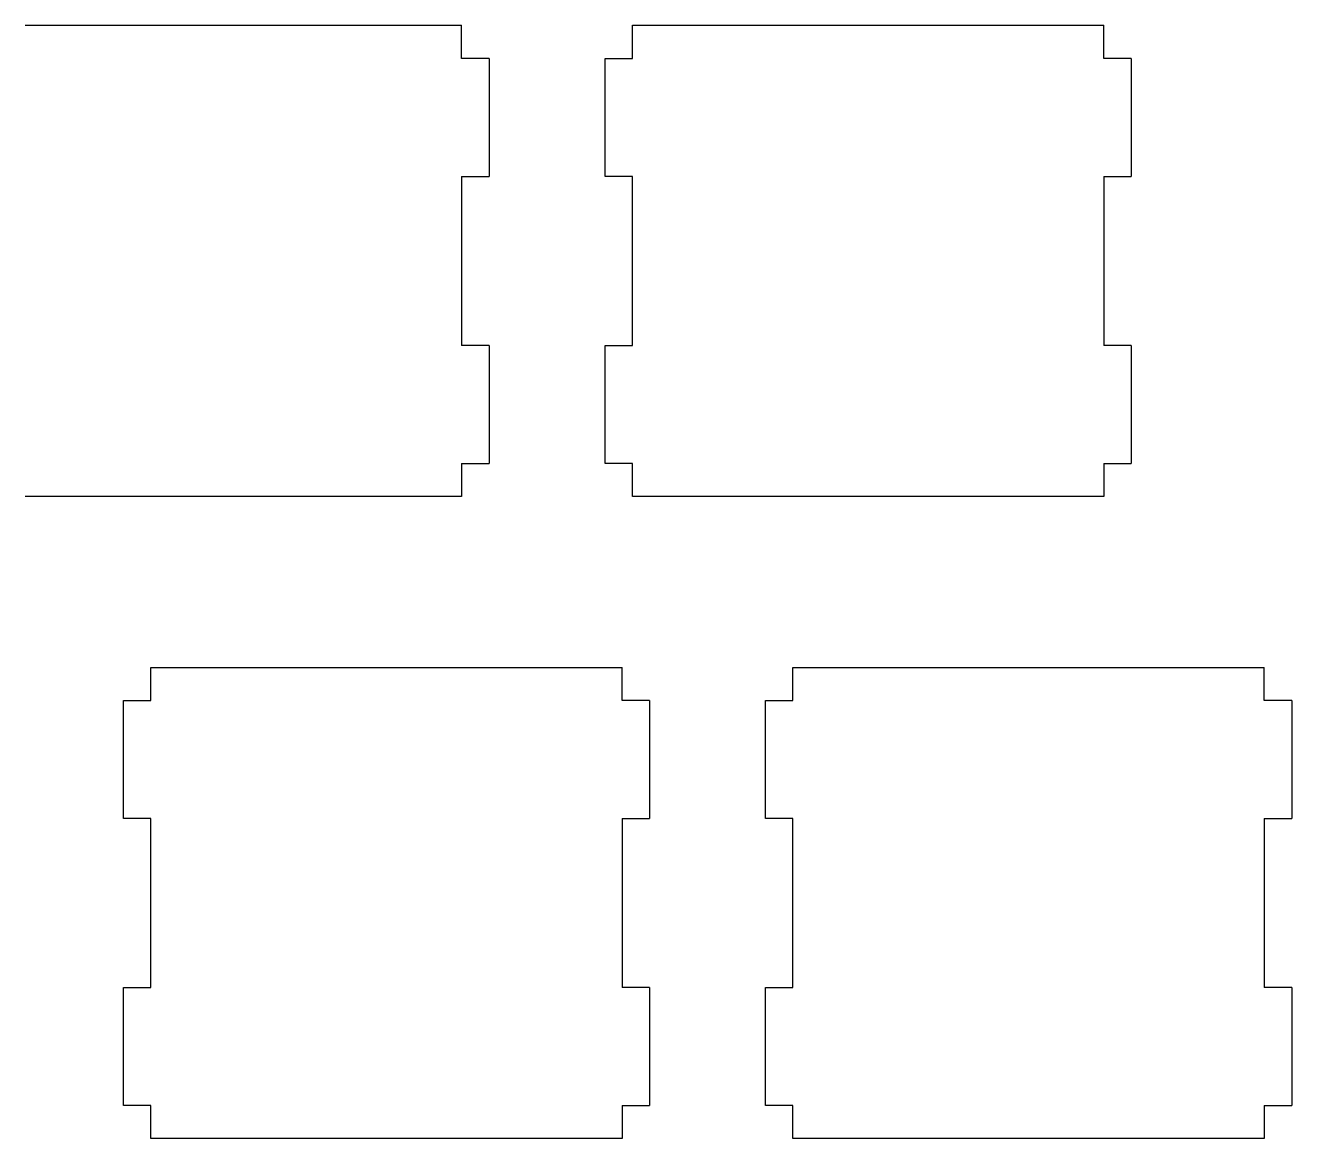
# Model space of a CAD drawing. Extents: x 16 to 306, y 20 to 120.
# Drawn here: x 226.31 to 263.78, y 43.77 to 76.72 of the extents above; entities that cross this region are included whole.
import ezdxf

# ---------------------------------------------------------------- set-up
doc = ezdxf.new("R2010")
doc.units = 0
doc.layers.add('LAYER_1', color=7, linetype='CONTINUOUS')

msp = doc.modelspace()

# ---------------------------------------------------------------- linework, layer by layer
at = {"layer": 'LAYER_1', "linetype": 'BYBLOCK'}
for points in [[(226.306, 76.718, 0), (226.837, 76.718, 0), (227.452, 76.718, 0), (228.14, 76.718, 0), (228.888, 76.718, 0), (229.685, 76.718, 0), (230.519, 76.718, 0), (231.376, 76.718, 0), (232.246, 76.718, 0), (233.115, 76.718, 0), (233.973, 76.718, 0), (234.806, 76.718, 0), (235.603, 76.718, 0), (236.351, 76.718, 0), (237.039, 76.718, 0), (237.655, 76.718, 0), (238.185, 76.718, 0), (238.619, 76.718, 0), (238.944, 76.718, 0), (239.148, 76.718, 0), (239.218, 76.718, 0)], [(239.218, 75.739, 0), (239.218, 75.744, 0), (239.218, 75.759, 0), (239.218, 75.781, 0), (239.218, 75.812, 0), (239.218, 75.849, 0), (239.218, 75.892, 0), (239.218, 75.94, 0), (239.218, 75.993, 0), (239.218, 76.049, 0), (239.218, 76.107, 0), (239.218, 76.168, 0), (239.218, 76.229, 0), (239.218, 76.29, 0), (239.218, 76.35, 0), (239.218, 76.408, 0), (239.218, 76.464, 0), (239.218, 76.517, 0), (239.218, 76.565, 0), (239.218, 76.608, 0), (239.218, 76.645, 0), (239.218, 76.676, 0), (239.218, 76.699, 0), (239.218, 76.713, 0), (239.218, 76.718, 0)], [(244.273, 76.718, 0), (244.344, 76.718, 0), (244.547, 76.718, 0), (244.872, 76.718, 0), (245.306, 76.718, 0), (245.837, 76.718, 0), (246.452, 76.718, 0), (247.14, 76.718, 0), (247.888, 76.718, 0), (248.685, 76.718, 0), (249.519, 76.718, 0), (250.376, 76.718, 0), (251.246, 76.718, 0), (252.115, 76.718, 0), (252.973, 76.718, 0), (253.806, 76.718, 0), (254.603, 76.718, 0), (255.351, 76.718, 0), (256.039, 76.718, 0), (256.655, 76.718, 0), (257.185, 76.718, 0), (257.619, 76.718, 0), (257.944, 76.718, 0), (258.148, 76.718, 0), (258.218, 76.718, 0)], [(244.273, 75.739, 0), (244.273, 75.744, 0), (244.273, 75.759, 0), (244.273, 75.781, 0), (244.273, 75.812, 0), (244.273, 75.849, 0), (244.273, 75.892, 0), (244.273, 75.94, 0), (244.273, 75.993, 0), (244.273, 76.049, 0), (244.273, 76.107, 0), (244.273, 76.168, 0), (244.273, 76.229, 0), (244.273, 76.29, 0), (244.273, 76.35, 0), (244.273, 76.408, 0), (244.273, 76.464, 0), (244.273, 76.517, 0), (244.273, 76.565, 0), (244.273, 76.608, 0), (244.273, 76.645, 0), (244.273, 76.676, 0), (244.273, 76.699, 0), (244.273, 76.713, 0), (244.273, 76.718, 0)], [(258.218, 75.739, 0), (258.218, 75.744, 0), (258.218, 75.759, 0), (258.218, 75.781, 0), (258.218, 75.812, 0), (258.218, 75.849, 0), (258.218, 75.892, 0), (258.218, 75.94, 0), (258.218, 75.993, 0), (258.218, 76.049, 0), (258.218, 76.107, 0), (258.218, 76.168, 0), (258.218, 76.229, 0), (258.218, 76.29, 0), (258.218, 76.35, 0), (258.218, 76.408, 0), (258.218, 76.464, 0), (258.218, 76.517, 0), (258.218, 76.565, 0), (258.218, 76.608, 0), (258.218, 76.645, 0), (258.218, 76.676, 0), (258.218, 76.699, 0), (258.218, 76.713, 0), (258.218, 76.718, 0)], [(240.03, 75.739, 0), (240.025, 75.739, 0), (240.014, 75.739, 0), (239.995, 75.739, 0), (239.969, 75.739, 0), (239.939, 75.739, 0), (239.903, 75.739, 0), (239.863, 75.739, 0), (239.819, 75.739, 0), (239.773, 75.739, 0), (239.724, 75.739, 0), (239.674, 75.739, 0), (239.624, 75.739, 0), (239.573, 75.739, 0), (239.523, 75.739, 0), (239.475, 75.739, 0), (239.429, 75.739, 0), (239.385, 75.739, 0), (239.345, 75.739, 0), (239.309, 75.739, 0), (239.278, 75.739, 0), (239.253, 75.739, 0), (239.234, 75.739, 0), (239.222, 75.739, 0), (239.218, 75.739, 0)], [(240.03, 75.739, 0), (240.03, 75.722, 0), (240.03, 75.671, 0), (240.03, 75.589, 0), (240.03, 75.48, 0), (240.03, 75.348, 0), (240.03, 75.193, 0), (240.03, 75.021, 0), (240.03, 74.833, 0), (240.03, 74.634, 0), (240.03, 74.425, 0), (240.03, 74.21, 0), (240.03, 73.992, 0), (240.03, 73.774, 0), (240.03, 73.56, 0), (240.03, 73.351, 0), (240.03, 73.151, 0), (240.03, 72.964, 0), (240.03, 72.791, 0), (240.03, 72.637, 0), (240.03, 72.504, 0), (240.03, 72.396, 0), (240.03, 72.314, 0), (240.03, 72.263, 0), (240.03, 72.245, 0)], [(243.462, 72.245, 0), (243.462, 72.263, 0), (243.462, 72.314, 0), (243.462, 72.396, 0), (243.462, 72.504, 0), (243.462, 72.637, 0), (243.462, 72.791, 0), (243.462, 72.964, 0), (243.462, 73.151, 0), (243.462, 73.351, 0), (243.462, 73.56, 0), (243.462, 73.774, 0), (243.462, 73.992, 0), (243.462, 74.21, 0), (243.462, 74.425, 0), (243.462, 74.634, 0), (243.462, 74.833, 0), (243.462, 75.021, 0), (243.462, 75.193, 0), (243.462, 75.348, 0), (243.462, 75.48, 0), (243.462, 75.589, 0), (243.462, 75.671, 0), (243.462, 75.722, 0), (243.462, 75.739, 0)], [(243.462, 75.739, 0), (243.466, 75.739, 0), (243.478, 75.739, 0), (243.497, 75.739, 0), (243.522, 75.739, 0), (243.553, 75.739, 0), (243.588, 75.739, 0), (243.628, 75.739, 0), (243.672, 75.739, 0), (243.718, 75.739, 0), (243.767, 75.739, 0), (243.817, 75.739, 0), (243.867, 75.739, 0), (243.918, 75.739, 0), (243.968, 75.739, 0), (244.016, 75.739, 0), (244.063, 75.739, 0), (244.106, 75.739, 0), (244.146, 75.739, 0), (244.182, 75.739, 0), (244.213, 75.739, 0), (244.238, 75.739, 0), (244.257, 75.739, 0), (244.269, 75.739, 0), (244.273, 75.739, 0)], [(259.03, 75.739, 0), (259.025, 75.739, 0), (259.014, 75.739, 0), (258.995, 75.739, 0), (258.969, 75.739, 0), (258.939, 75.739, 0), (258.903, 75.739, 0), (258.863, 75.739, 0), (258.819, 75.739, 0), (258.773, 75.739, 0), (258.724, 75.739, 0), (258.674, 75.739, 0), (258.624, 75.739, 0), (258.573, 75.739, 0), (258.523, 75.739, 0), (258.475, 75.739, 0), (258.429, 75.739, 0), (258.385, 75.739, 0), (258.345, 75.739, 0), (258.309, 75.739, 0), (258.278, 75.739, 0), (258.253, 75.739, 0), (258.234, 75.739, 0), (258.222, 75.739, 0), (258.218, 75.739, 0)], [(259.03, 75.739, 0), (259.03, 75.722, 0), (259.03, 75.671, 0), (259.03, 75.589, 0), (259.03, 75.48, 0), (259.03, 75.348, 0), (259.03, 75.193, 0), (259.03, 75.021, 0), (259.03, 74.833, 0), (259.03, 74.634, 0), (259.03, 74.425, 0), (259.03, 74.21, 0), (259.03, 73.992, 0), (259.03, 73.774, 0), (259.03, 73.56, 0), (259.03, 73.351, 0), (259.03, 73.151, 0), (259.03, 72.964, 0), (259.03, 72.791, 0), (259.03, 72.637, 0), (259.03, 72.504, 0), (259.03, 72.396, 0), (259.03, 72.314, 0), (259.03, 72.263, 0), (259.03, 72.245, 0)], [(239.218, 72.245, 0), (239.218, 72.22, 0), (239.218, 72.147, 0), (239.218, 72.031, 0), (239.218, 71.875, 0), (239.218, 71.685, 0), (239.218, 71.464, 0), (239.218, 71.217, 0), (239.218, 70.949, 0), (239.218, 70.663, 0), (239.218, 70.365, 0), (239.218, 70.057, 0), (239.218, 69.745, 0), (239.218, 69.434, 0), (239.218, 69.126, 0), (239.218, 68.827, 0), (239.218, 68.542, 0), (239.218, 68.273, 0), (239.218, 68.027, 0), (239.218, 67.806, 0), (239.218, 67.616, 0), (239.218, 67.46, 0), (239.218, 67.344, 0), (239.218, 67.271, 0), (239.218, 67.245, 0)], [(239.218, 72.245, 0), (239.222, 72.245, 0), (239.234, 72.245, 0), (239.253, 72.245, 0), (239.278, 72.245, 0), (239.309, 72.245, 0), (239.345, 72.245, 0), (239.385, 72.245, 0), (239.429, 72.245, 0), (239.475, 72.245, 0), (239.523, 72.245, 0), (239.573, 72.245, 0), (239.624, 72.245, 0), (239.674, 72.245, 0), (239.724, 72.245, 0), (239.773, 72.245, 0), (239.819, 72.245, 0), (239.863, 72.245, 0), (239.903, 72.245, 0), (239.939, 72.245, 0), (239.969, 72.245, 0), (239.995, 72.245, 0), (240.014, 72.245, 0), (240.025, 72.245, 0), (240.03, 72.245, 0)], [(244.273, 72.245, 0), (244.269, 72.245, 0), (244.257, 72.245, 0), (244.238, 72.245, 0), (244.213, 72.245, 0), (244.182, 72.245, 0), (244.146, 72.245, 0), (244.106, 72.245, 0), (244.063, 72.245, 0), (244.016, 72.245, 0), (243.968, 72.245, 0), (243.918, 72.245, 0), (243.867, 72.245, 0), (243.817, 72.245, 0), (243.767, 72.245, 0), (243.718, 72.245, 0), (243.672, 72.245, 0), (243.628, 72.245, 0), (243.588, 72.245, 0), (243.553, 72.245, 0), (243.522, 72.245, 0), (243.497, 72.245, 0), (243.478, 72.245, 0), (243.466, 72.245, 0), (243.462, 72.245, 0)], [(244.273, 67.245, 0), (244.273, 67.271, 0), (244.273, 67.344, 0), (244.273, 67.46, 0), (244.273, 67.616, 0), (244.273, 67.806, 0), (244.273, 68.027, 0), (244.273, 68.273, 0), (244.273, 68.542, 0), (244.273, 68.827, 0), (244.273, 69.126, 0), (244.273, 69.434, 0), (244.273, 69.745, 0), (244.273, 70.057, 0), (244.273, 70.365, 0), (244.273, 70.663, 0), (244.273, 70.949, 0), (244.273, 71.217, 0), (244.273, 71.464, 0), (244.273, 71.685, 0), (244.273, 71.875, 0), (244.273, 72.031, 0), (244.273, 72.147, 0), (244.273, 72.22, 0), (244.273, 72.245, 0)], [(258.218, 72.245, 0), (258.218, 72.22, 0), (258.218, 72.147, 0), (258.218, 72.031, 0), (258.218, 71.875, 0), (258.218, 71.685, 0), (258.218, 71.464, 0), (258.218, 71.217, 0), (258.218, 70.949, 0), (258.218, 70.663, 0), (258.218, 70.365, 0), (258.218, 70.057, 0), (258.218, 69.745, 0), (258.218, 69.434, 0), (258.218, 69.126, 0), (258.218, 68.827, 0), (258.218, 68.542, 0), (258.218, 68.273, 0), (258.218, 68.027, 0), (258.218, 67.806, 0), (258.218, 67.616, 0), (258.218, 67.46, 0), (258.218, 67.344, 0), (258.218, 67.271, 0), (258.218, 67.245, 0)], [(258.218, 72.245, 0), (258.222, 72.245, 0), (258.234, 72.245, 0), (258.253, 72.245, 0), (258.278, 72.245, 0), (258.309, 72.245, 0), (258.345, 72.245, 0), (258.385, 72.245, 0), (258.429, 72.245, 0), (258.475, 72.245, 0), (258.523, 72.245, 0), (258.573, 72.245, 0), (258.624, 72.245, 0), (258.674, 72.245, 0), (258.724, 72.245, 0), (258.773, 72.245, 0), (258.819, 72.245, 0), (258.863, 72.245, 0), (258.903, 72.245, 0), (258.939, 72.245, 0), (258.969, 72.245, 0), (258.995, 72.245, 0), (259.014, 72.245, 0), (259.025, 72.245, 0), (259.03, 72.245, 0)], [(240.03, 67.245, 0), (240.025, 67.245, 0), (240.014, 67.245, 0), (239.995, 67.245, 0), (239.969, 67.245, 0), (239.939, 67.245, 0), (239.903, 67.245, 0), (239.863, 67.245, 0), (239.819, 67.245, 0), (239.773, 67.245, 0), (239.724, 67.245, 0), (239.674, 67.245, 0), (239.624, 67.245, 0), (239.573, 67.245, 0), (239.523, 67.245, 0), (239.475, 67.245, 0), (239.429, 67.245, 0), (239.385, 67.245, 0), (239.345, 67.245, 0), (239.309, 67.245, 0), (239.278, 67.245, 0), (239.253, 67.245, 0), (239.234, 67.245, 0), (239.222, 67.245, 0), (239.218, 67.245, 0)], [(240.03, 67.245, 0), (240.03, 67.228, 0), (240.03, 67.177, 0), (240.03, 67.095, 0), (240.03, 66.987, 0), (240.03, 66.854, 0), (240.03, 66.699, 0), (240.03, 66.527, 0), (240.03, 66.34, 0), (240.03, 66.14, 0), (240.03, 65.931, 0), (240.03, 65.716, 0), (240.03, 65.498, 0), (240.03, 65.281, 0), (240.03, 65.066, 0), (240.03, 64.857, 0), (240.03, 64.657, 0), (240.03, 64.47, 0), (240.03, 64.297, 0), (240.03, 64.143, 0), (240.03, 64.01, 0), (240.03, 63.902, 0), (240.03, 63.82, 0), (240.03, 63.769, 0), (240.03, 63.751, 0)], [(243.462, 63.751, 0), (243.462, 63.769, 0), (243.462, 63.82, 0), (243.462, 63.902, 0), (243.462, 64.01, 0), (243.462, 64.143, 0), (243.462, 64.297, 0), (243.462, 64.47, 0), (243.462, 64.657, 0), (243.462, 64.857, 0), (243.462, 65.066, 0), (243.462, 65.281, 0), (243.462, 65.498, 0), (243.462, 65.716, 0), (243.462, 65.931, 0), (243.462, 66.14, 0), (243.462, 66.34, 0), (243.462, 66.527, 0), (243.462, 66.699, 0), (243.462, 66.854, 0), (243.462, 66.987, 0), (243.462, 67.095, 0), (243.462, 67.177, 0), (243.462, 67.228, 0), (243.462, 67.245, 0)], [(243.462, 67.245, 0), (243.466, 67.245, 0), (243.478, 67.245, 0), (243.497, 67.245, 0), (243.522, 67.245, 0), (243.553, 67.245, 0), (243.588, 67.245, 0), (243.628, 67.245, 0), (243.672, 67.245, 0), (243.718, 67.245, 0), (243.767, 67.245, 0), (243.817, 67.245, 0), (243.867, 67.245, 0), (243.918, 67.245, 0), (243.968, 67.245, 0), (244.016, 67.245, 0), (244.063, 67.245, 0), (244.106, 67.245, 0), (244.146, 67.245, 0), (244.182, 67.245, 0), (244.213, 67.245, 0), (244.238, 67.245, 0), (244.257, 67.245, 0), (244.269, 67.245, 0), (244.273, 67.245, 0)], [(259.03, 67.245, 0), (259.025, 67.245, 0), (259.014, 67.245, 0), (258.995, 67.245, 0), (258.969, 67.245, 0), (258.939, 67.245, 0), (258.903, 67.245, 0), (258.863, 67.245, 0), (258.819, 67.245, 0), (258.773, 67.245, 0), (258.724, 67.245, 0), (258.674, 67.245, 0), (258.624, 67.245, 0), (258.573, 67.245, 0), (258.523, 67.245, 0), (258.475, 67.245, 0), (258.429, 67.245, 0), (258.385, 67.245, 0), (258.345, 67.245, 0), (258.309, 67.245, 0), (258.278, 67.245, 0), (258.253, 67.245, 0), (258.234, 67.245, 0), (258.222, 67.245, 0), (258.218, 67.245, 0)], [(259.03, 67.245, 0), (259.03, 67.228, 0), (259.03, 67.177, 0), (259.03, 67.095, 0), (259.03, 66.987, 0), (259.03, 66.854, 0), (259.03, 66.699, 0), (259.03, 66.527, 0), (259.03, 66.34, 0), (259.03, 66.14, 0), (259.03, 65.931, 0), (259.03, 65.716, 0), (259.03, 65.498, 0), (259.03, 65.281, 0), (259.03, 65.066, 0), (259.03, 64.857, 0), (259.03, 64.657, 0), (259.03, 64.47, 0), (259.03, 64.297, 0), (259.03, 64.143, 0), (259.03, 64.01, 0), (259.03, 63.902, 0), (259.03, 63.82, 0), (259.03, 63.769, 0), (259.03, 63.751, 0)], [(239.218, 63.751, 0), (239.222, 63.751, 0), (239.234, 63.751, 0), (239.253, 63.751, 0), (239.278, 63.751, 0), (239.309, 63.751, 0), (239.345, 63.751, 0), (239.385, 63.751, 0), (239.429, 63.751, 0), (239.475, 63.751, 0), (239.523, 63.751, 0), (239.573, 63.751, 0), (239.624, 63.751, 0), (239.674, 63.751, 0), (239.724, 63.751, 0), (239.773, 63.751, 0), (239.819, 63.751, 0), (239.863, 63.751, 0), (239.903, 63.751, 0), (239.939, 63.751, 0), (239.969, 63.751, 0), (239.995, 63.751, 0), (240.014, 63.751, 0), (240.025, 63.751, 0), (240.03, 63.751, 0)], [(239.218, 63.751, 0), (239.218, 63.747, 0), (239.218, 63.732, 0), (239.218, 63.709, 0), (239.218, 63.679, 0), (239.218, 63.642, 0), (239.218, 63.599, 0), (239.218, 63.55, 0), (239.218, 63.498, 0), (239.218, 63.442, 0), (239.218, 63.383, 0), (239.218, 63.323, 0), (239.218, 63.262, 0), (239.218, 63.201, 0), (239.218, 63.141, 0), (239.218, 63.082, 0), (239.218, 63.027, 0), (239.218, 62.974, 0), (239.218, 62.926, 0), (239.218, 62.883, 0), (239.218, 62.845, 0), (239.218, 62.815, 0), (239.218, 62.792, 0), (239.218, 62.778, 0), (239.218, 62.773, 0)], [(244.273, 63.751, 0), (244.269, 63.751, 0), (244.257, 63.751, 0), (244.238, 63.751, 0), (244.213, 63.751, 0), (244.182, 63.751, 0), (244.146, 63.751, 0), (244.106, 63.751, 0), (244.063, 63.751, 0), (244.016, 63.751, 0), (243.968, 63.751, 0), (243.918, 63.751, 0), (243.867, 63.751, 0), (243.817, 63.751, 0), (243.767, 63.751, 0), (243.718, 63.751, 0), (243.672, 63.751, 0), (243.628, 63.751, 0), (243.588, 63.751, 0), (243.553, 63.751, 0), (243.522, 63.751, 0), (243.497, 63.751, 0), (243.478, 63.751, 0), (243.466, 63.751, 0), (243.462, 63.751, 0)], [(244.273, 62.773, 0), (244.273, 62.778, 0), (244.273, 62.792, 0), (244.273, 62.815, 0), (244.273, 62.845, 0), (244.273, 62.883, 0), (244.273, 62.926, 0), (244.273, 62.974, 0), (244.273, 63.027, 0), (244.273, 63.082, 0), (244.273, 63.141, 0), (244.273, 63.201, 0), (244.273, 63.262, 0), (244.273, 63.323, 0), (244.273, 63.383, 0), (244.273, 63.442, 0), (244.273, 63.498, 0), (244.273, 63.55, 0), (244.273, 63.599, 0), (244.273, 63.642, 0), (244.273, 63.679, 0), (244.273, 63.709, 0), (244.273, 63.732, 0), (244.273, 63.747, 0), (244.273, 63.751, 0)], [(258.218, 63.751, 0), (258.222, 63.751, 0), (258.234, 63.751, 0), (258.253, 63.751, 0), (258.278, 63.751, 0), (258.309, 63.751, 0), (258.345, 63.751, 0), (258.385, 63.751, 0), (258.429, 63.751, 0), (258.475, 63.751, 0), (258.523, 63.751, 0), (258.573, 63.751, 0), (258.624, 63.751, 0), (258.674, 63.751, 0), (258.724, 63.751, 0), (258.773, 63.751, 0), (258.819, 63.751, 0), (258.863, 63.751, 0), (258.903, 63.751, 0), (258.939, 63.751, 0), (258.969, 63.751, 0), (258.995, 63.751, 0), (259.014, 63.751, 0), (259.025, 63.751, 0), (259.03, 63.751, 0)], [(258.218, 63.751, 0), (258.218, 63.747, 0), (258.218, 63.732, 0), (258.218, 63.709, 0), (258.218, 63.679, 0), (258.218, 63.642, 0), (258.218, 63.599, 0), (258.218, 63.55, 0), (258.218, 63.498, 0), (258.218, 63.442, 0), (258.218, 63.383, 0), (258.218, 63.323, 0), (258.218, 63.262, 0), (258.218, 63.201, 0), (258.218, 63.141, 0), (258.218, 63.082, 0), (258.218, 63.027, 0), (258.218, 62.974, 0), (258.218, 62.926, 0), (258.218, 62.883, 0), (258.218, 62.845, 0), (258.218, 62.815, 0), (258.218, 62.792, 0), (258.218, 62.778, 0), (258.218, 62.773, 0)], [(239.218, 62.773, 0), (239.148, 62.773, 0), (238.944, 62.773, 0), (238.619, 62.773, 0), (238.185, 62.773, 0), (237.655, 62.773, 0), (237.039, 62.773, 0), (236.351, 62.773, 0), (235.603, 62.773, 0), (234.806, 62.773, 0), (233.973, 62.773, 0), (233.115, 62.773, 0), (232.246, 62.773, 0), (231.376, 62.773, 0), (230.519, 62.773, 0), (229.685, 62.773, 0), (228.888, 62.773, 0), (228.14, 62.773, 0), (227.452, 62.773, 0), (226.837, 62.773, 0), (226.306, 62.773, 0)], [(258.218, 62.773, 0), (258.148, 62.773, 0), (257.944, 62.773, 0), (257.619, 62.773, 0), (257.185, 62.773, 0), (256.655, 62.773, 0), (256.039, 62.773, 0), (255.351, 62.773, 0), (254.603, 62.773, 0), (253.806, 62.773, 0), (252.973, 62.773, 0), (252.115, 62.773, 0), (251.246, 62.773, 0), (250.376, 62.773, 0), (249.519, 62.773, 0), (248.685, 62.773, 0), (247.888, 62.773, 0), (247.14, 62.773, 0), (246.452, 62.773, 0), (245.837, 62.773, 0), (245.306, 62.773, 0), (244.872, 62.773, 0), (244.547, 62.773, 0), (244.344, 62.773, 0), (244.273, 62.773, 0)], [(230.023, 57.718, 0), (230.094, 57.718, 0), (230.297, 57.718, 0), (230.622, 57.718, 0), (231.056, 57.718, 0), (231.587, 57.718, 0), (232.202, 57.718, 0), (232.89, 57.718, 0), (233.638, 57.718, 0), (234.435, 57.718, 0), (235.269, 57.718, 0), (236.126, 57.718, 0), (236.996, 57.718, 0), (237.865, 57.718, 0), (238.723, 57.718, 0), (239.556, 57.718, 0), (240.353, 57.718, 0), (241.101, 57.718, 0), (241.789, 57.718, 0), (242.405, 57.718, 0), (242.935, 57.718, 0), (243.369, 57.718, 0), (243.694, 57.718, 0), (243.898, 57.718, 0), (243.968, 57.718, 0)], [(230.023, 56.739, 0), (230.023, 56.744, 0), (230.023, 56.759, 0), (230.023, 56.781, 0), (230.023, 56.812, 0), (230.023, 56.849, 0), (230.023, 56.892, 0), (230.023, 56.94, 0), (230.023, 56.993, 0), (230.023, 57.049, 0), (230.023, 57.107, 0), (230.023, 57.168, 0), (230.023, 57.229, 0), (230.023, 57.29, 0), (230.023, 57.35, 0), (230.023, 57.408, 0), (230.023, 57.464, 0), (230.023, 57.517, 0), (230.023, 57.565, 0), (230.023, 57.608, 0), (230.023, 57.645, 0), (230.023, 57.676, 0), (230.023, 57.699, 0), (230.023, 57.713, 0), (230.023, 57.718, 0)], [(243.968, 56.739, 0), (243.968, 56.744, 0), (243.968, 56.759, 0), (243.968, 56.781, 0), (243.968, 56.812, 0), (243.968, 56.849, 0), (243.968, 56.892, 0), (243.968, 56.94, 0), (243.968, 56.993, 0), (243.968, 57.049, 0), (243.968, 57.107, 0), (243.968, 57.168, 0), (243.968, 57.229, 0), (243.968, 57.29, 0), (243.968, 57.35, 0), (243.968, 57.408, 0), (243.968, 57.464, 0), (243.968, 57.517, 0), (243.968, 57.565, 0), (243.968, 57.608, 0), (243.968, 57.645, 0), (243.968, 57.676, 0), (243.968, 57.699, 0), (243.968, 57.713, 0), (243.968, 57.718, 0)], [(249.023, 57.718, 0), (249.094, 57.718, 0), (249.297, 57.718, 0), (249.622, 57.718, 0), (250.056, 57.718, 0), (250.587, 57.718, 0), (251.202, 57.718, 0), (251.89, 57.718, 0), (252.638, 57.718, 0), (253.435, 57.718, 0), (254.269, 57.718, 0), (255.126, 57.718, 0), (255.996, 57.718, 0), (256.865, 57.718, 0), (257.723, 57.718, 0), (258.556, 57.718, 0), (259.353, 57.718, 0), (260.101, 57.718, 0), (260.789, 57.718, 0), (261.405, 57.718, 0), (261.935, 57.718, 0), (262.369, 57.718, 0), (262.694, 57.718, 0), (262.898, 57.718, 0), (262.968, 57.718, 0)], [(249.023, 56.739, 0), (249.023, 56.744, 0), (249.023, 56.759, 0), (249.023, 56.781, 0), (249.023, 56.812, 0), (249.023, 56.849, 0), (249.023, 56.892, 0), (249.023, 56.94, 0), (249.023, 56.993, 0), (249.023, 57.049, 0), (249.023, 57.107, 0), (249.023, 57.168, 0), (249.023, 57.229, 0), (249.023, 57.29, 0), (249.023, 57.35, 0), (249.023, 57.408, 0), (249.023, 57.464, 0), (249.023, 57.517, 0), (249.023, 57.565, 0), (249.023, 57.608, 0), (249.023, 57.645, 0), (249.023, 57.676, 0), (249.023, 57.699, 0), (249.023, 57.713, 0), (249.023, 57.718, 0)], [(262.968, 56.739, 0), (262.968, 56.744, 0), (262.968, 56.759, 0), (262.968, 56.781, 0), (262.968, 56.812, 0), (262.968, 56.849, 0), (262.968, 56.892, 0), (262.968, 56.94, 0), (262.968, 56.993, 0), (262.968, 57.049, 0), (262.968, 57.107, 0), (262.968, 57.168, 0), (262.968, 57.229, 0), (262.968, 57.29, 0), (262.968, 57.35, 0), (262.968, 57.408, 0), (262.968, 57.464, 0), (262.968, 57.517, 0), (262.968, 57.565, 0), (262.968, 57.608, 0), (262.968, 57.645, 0), (262.968, 57.676, 0), (262.968, 57.699, 0), (262.968, 57.713, 0), (262.968, 57.718, 0)], [(229.212, 53.245, 0), (229.212, 53.263, 0), (229.212, 53.314, 0), (229.212, 53.396, 0), (229.212, 53.504, 0), (229.212, 53.637, 0), (229.212, 53.791, 0), (229.212, 53.964, 0), (229.212, 54.151, 0), (229.212, 54.351, 0), (229.212, 54.56, 0), (229.212, 54.774, 0), (229.212, 54.992, 0), (229.212, 55.21, 0), (229.212, 55.425, 0), (229.212, 55.634, 0), (229.212, 55.833, 0), (229.212, 56.021, 0), (229.212, 56.193, 0), (229.212, 56.348, 0), (229.212, 56.48, 0), (229.212, 56.589, 0), (229.212, 56.671, 0), (229.212, 56.722, 0), (229.212, 56.739, 0)], [(229.212, 56.739, 0), (229.216, 56.739, 0), (229.228, 56.739, 0), (229.247, 56.739, 0), (229.272, 56.739, 0), (229.303, 56.739, 0), (229.338, 56.739, 0), (229.378, 56.739, 0), (229.422, 56.739, 0), (229.468, 56.739, 0), (229.517, 56.739, 0), (229.567, 56.739, 0), (229.617, 56.739, 0), (229.668, 56.739, 0), (229.718, 56.739, 0), (229.766, 56.739, 0), (229.813, 56.739, 0), (229.856, 56.739, 0), (229.896, 56.739, 0), (229.932, 56.739, 0), (229.963, 56.739, 0), (229.988, 56.739, 0), (230.007, 56.739, 0), (230.019, 56.739, 0), (230.023, 56.739, 0)], [(244.78, 56.739, 0), (244.775, 56.739, 0), (244.764, 56.739, 0), (244.745, 56.739, 0), (244.719, 56.739, 0), (244.689, 56.739, 0), (244.653, 56.739, 0), (244.613, 56.739, 0), (244.569, 56.739, 0), (244.523, 56.739, 0), (244.474, 56.739, 0), (244.424, 56.739, 0), (244.374, 56.739, 0), (244.323, 56.739, 0), (244.273, 56.739, 0), (244.225, 56.739, 0), (244.179, 56.739, 0), (244.135, 56.739, 0), (244.095, 56.739, 0), (244.059, 56.739, 0), (244.028, 56.739, 0), (244.003, 56.739, 0), (243.984, 56.739, 0), (243.972, 56.739, 0), (243.968, 56.739, 0)], [(244.78, 56.739, 0), (244.78, 56.722, 0), (244.78, 56.671, 0), (244.78, 56.589, 0), (244.78, 56.48, 0), (244.78, 56.348, 0), (244.78, 56.193, 0), (244.78, 56.021, 0), (244.78, 55.833, 0), (244.78, 55.634, 0), (244.78, 55.425, 0), (244.78, 55.21, 0), (244.78, 54.992, 0), (244.78, 54.774, 0), (244.78, 54.56, 0), (244.78, 54.351, 0), (244.78, 54.151, 0), (244.78, 53.964, 0), (244.78, 53.791, 0), (244.78, 53.637, 0), (244.78, 53.504, 0), (244.78, 53.396, 0), (244.78, 53.314, 0), (244.78, 53.263, 0), (244.78, 53.245, 0)], [(248.212, 53.245, 0), (248.212, 53.263, 0), (248.212, 53.314, 0), (248.212, 53.396, 0), (248.212, 53.504, 0), (248.212, 53.637, 0), (248.212, 53.791, 0), (248.212, 53.964, 0), (248.212, 54.151, 0), (248.212, 54.351, 0), (248.212, 54.56, 0), (248.212, 54.774, 0), (248.212, 54.992, 0), (248.212, 55.21, 0), (248.212, 55.425, 0), (248.212, 55.634, 0), (248.212, 55.833, 0), (248.212, 56.021, 0), (248.212, 56.193, 0), (248.212, 56.348, 0), (248.212, 56.48, 0), (248.212, 56.589, 0), (248.212, 56.671, 0), (248.212, 56.722, 0), (248.212, 56.739, 0)], [(248.212, 56.739, 0), (248.216, 56.739, 0), (248.228, 56.739, 0), (248.247, 56.739, 0), (248.272, 56.739, 0), (248.303, 56.739, 0), (248.338, 56.739, 0), (248.378, 56.739, 0), (248.422, 56.739, 0), (248.468, 56.739, 0), (248.517, 56.739, 0), (248.567, 56.739, 0), (248.617, 56.739, 0), (248.668, 56.739, 0), (248.718, 56.739, 0), (248.766, 56.739, 0), (248.813, 56.739, 0), (248.856, 56.739, 0), (248.896, 56.739, 0), (248.932, 56.739, 0), (248.963, 56.739, 0), (248.988, 56.739, 0), (249.007, 56.739, 0), (249.019, 56.739, 0), (249.023, 56.739, 0)], [(263.78, 56.739, 0), (263.775, 56.739, 0), (263.764, 56.739, 0), (263.745, 56.739, 0), (263.719, 56.739, 0), (263.689, 56.739, 0), (263.653, 56.739, 0), (263.613, 56.739, 0), (263.569, 56.739, 0), (263.523, 56.739, 0), (263.474, 56.739, 0), (263.424, 56.739, 0), (263.374, 56.739, 0), (263.323, 56.739, 0), (263.273, 56.739, 0), (263.225, 56.739, 0), (263.179, 56.739, 0), (263.135, 56.739, 0), (263.095, 56.739, 0), (263.059, 56.739, 0), (263.028, 56.739, 0), (263.003, 56.739, 0), (262.984, 56.739, 0), (262.972, 56.739, 0), (262.968, 56.739, 0)], [(263.78, 56.739, 0), (263.78, 56.722, 0), (263.78, 56.671, 0), (263.78, 56.589, 0), (263.78, 56.48, 0), (263.78, 56.348, 0), (263.78, 56.193, 0), (263.78, 56.021, 0), (263.78, 55.833, 0), (263.78, 55.634, 0), (263.78, 55.425, 0), (263.78, 55.21, 0), (263.78, 54.992, 0), (263.78, 54.774, 0), (263.78, 54.56, 0), (263.78, 54.351, 0), (263.78, 54.151, 0), (263.78, 53.964, 0), (263.78, 53.791, 0), (263.78, 53.637, 0), (263.78, 53.504, 0), (263.78, 53.396, 0), (263.78, 53.314, 0), (263.78, 53.263, 0), (263.78, 53.245, 0)], [(230.023, 53.245, 0), (230.019, 53.245, 0), (230.007, 53.245, 0), (229.988, 53.245, 0), (229.963, 53.245, 0), (229.932, 53.245, 0), (229.896, 53.245, 0), (229.856, 53.245, 0), (229.813, 53.245, 0), (229.766, 53.245, 0), (229.718, 53.245, 0), (229.668, 53.245, 0), (229.617, 53.245, 0), (229.567, 53.245, 0), (229.517, 53.245, 0), (229.468, 53.245, 0), (229.422, 53.245, 0), (229.378, 53.245, 0), (229.338, 53.245, 0), (229.303, 53.245, 0), (229.272, 53.245, 0), (229.247, 53.245, 0), (229.228, 53.245, 0), (229.216, 53.245, 0), (229.212, 53.245, 0)], [(230.023, 48.245, 0), (230.023, 48.271, 0), (230.023, 48.344, 0), (230.023, 48.46, 0), (230.023, 48.616, 0), (230.023, 48.806, 0), (230.023, 49.027, 0), (230.023, 49.273, 0), (230.023, 49.542, 0), (230.023, 49.827, 0), (230.023, 50.126, 0), (230.023, 50.434, 0), (230.023, 50.745, 0), (230.023, 51.057, 0), (230.023, 51.365, 0), (230.023, 51.663, 0), (230.023, 51.949, 0), (230.023, 52.217, 0), (230.023, 52.464, 0), (230.023, 52.685, 0), (230.023, 52.875, 0), (230.023, 53.031, 0), (230.023, 53.147, 0), (230.023, 53.22, 0), (230.023, 53.245, 0)], [(243.968, 53.245, 0), (243.968, 53.22, 0), (243.968, 53.147, 0), (243.968, 53.031, 0), (243.968, 52.875, 0), (243.968, 52.685, 0), (243.968, 52.464, 0), (243.968, 52.217, 0), (243.968, 51.949, 0), (243.968, 51.663, 0), (243.968, 51.365, 0), (243.968, 51.057, 0), (243.968, 50.745, 0), (243.968, 50.434, 0), (243.968, 50.126, 0), (243.968, 49.827, 0), (243.968, 49.542, 0), (243.968, 49.273, 0), (243.968, 49.027, 0), (243.968, 48.806, 0), (243.968, 48.616, 0), (243.968, 48.46, 0), (243.968, 48.344, 0), (243.968, 48.271, 0), (243.968, 48.245, 0)], [(243.968, 53.245, 0), (243.972, 53.245, 0), (243.984, 53.245, 0), (244.003, 53.245, 0), (244.028, 53.245, 0), (244.059, 53.245, 0), (244.095, 53.245, 0), (244.135, 53.245, 0), (244.179, 53.245, 0), (244.225, 53.245, 0), (244.273, 53.245, 0), (244.323, 53.245, 0), (244.374, 53.245, 0), (244.424, 53.245, 0), (244.474, 53.245, 0), (244.523, 53.245, 0), (244.569, 53.245, 0), (244.613, 53.245, 0), (244.653, 53.245, 0), (244.689, 53.245, 0), (244.719, 53.245, 0), (244.745, 53.245, 0), (244.764, 53.245, 0), (244.775, 53.245, 0), (244.78, 53.245, 0)], [(249.023, 53.245, 0), (249.019, 53.245, 0), (249.007, 53.245, 0), (248.988, 53.245, 0), (248.963, 53.245, 0), (248.932, 53.245, 0), (248.896, 53.245, 0), (248.856, 53.245, 0), (248.813, 53.245, 0), (248.766, 53.245, 0), (248.718, 53.245, 0), (248.668, 53.245, 0), (248.617, 53.245, 0), (248.567, 53.245, 0), (248.517, 53.245, 0), (248.468, 53.245, 0), (248.422, 53.245, 0), (248.378, 53.245, 0), (248.338, 53.245, 0), (248.303, 53.245, 0), (248.272, 53.245, 0), (248.247, 53.245, 0), (248.228, 53.245, 0), (248.216, 53.245, 0), (248.212, 53.245, 0)], [(249.023, 48.245, 0), (249.023, 48.271, 0), (249.023, 48.344, 0), (249.023, 48.46, 0), (249.023, 48.616, 0), (249.023, 48.806, 0), (249.023, 49.027, 0), (249.023, 49.273, 0), (249.023, 49.542, 0), (249.023, 49.827, 0), (249.023, 50.126, 0), (249.023, 50.434, 0), (249.023, 50.745, 0), (249.023, 51.057, 0), (249.023, 51.365, 0), (249.023, 51.663, 0), (249.023, 51.949, 0), (249.023, 52.217, 0), (249.023, 52.464, 0), (249.023, 52.685, 0), (249.023, 52.875, 0), (249.023, 53.031, 0), (249.023, 53.147, 0), (249.023, 53.22, 0), (249.023, 53.245, 0)], [(262.968, 53.245, 0), (262.968, 53.22, 0), (262.968, 53.147, 0), (262.968, 53.031, 0), (262.968, 52.875, 0), (262.968, 52.685, 0), (262.968, 52.464, 0), (262.968, 52.217, 0), (262.968, 51.949, 0), (262.968, 51.663, 0), (262.968, 51.365, 0), (262.968, 51.057, 0), (262.968, 50.745, 0), (262.968, 50.434, 0), (262.968, 50.126, 0), (262.968, 49.827, 0), (262.968, 49.542, 0), (262.968, 49.273, 0), (262.968, 49.027, 0), (262.968, 48.806, 0), (262.968, 48.616, 0), (262.968, 48.46, 0), (262.968, 48.344, 0), (262.968, 48.271, 0), (262.968, 48.245, 0)], [(262.968, 53.245, 0), (262.972, 53.245, 0), (262.984, 53.245, 0), (263.003, 53.245, 0), (263.028, 53.245, 0), (263.059, 53.245, 0), (263.095, 53.245, 0), (263.135, 53.245, 0), (263.179, 53.245, 0), (263.225, 53.245, 0), (263.273, 53.245, 0), (263.323, 53.245, 0), (263.374, 53.245, 0), (263.424, 53.245, 0), (263.474, 53.245, 0), (263.523, 53.245, 0), (263.569, 53.245, 0), (263.613, 53.245, 0), (263.653, 53.245, 0), (263.689, 53.245, 0), (263.719, 53.245, 0), (263.745, 53.245, 0), (263.764, 53.245, 0), (263.775, 53.245, 0), (263.78, 53.245, 0)], [(229.212, 44.751, 0), (229.212, 44.769, 0), (229.212, 44.82, 0), (229.212, 44.902, 0), (229.212, 45.01, 0), (229.212, 45.143, 0), (229.212, 45.297, 0), (229.212, 45.47, 0), (229.212, 45.657, 0), (229.212, 45.857, 0), (229.212, 46.066, 0), (229.212, 46.281, 0), (229.212, 46.498, 0), (229.212, 46.716, 0), (229.212, 46.931, 0), (229.212, 47.14, 0), (229.212, 47.34, 0), (229.212, 47.527, 0), (229.212, 47.699, 0), (229.212, 47.854, 0), (229.212, 47.987, 0), (229.212, 48.095, 0), (229.212, 48.177, 0), (229.212, 48.228, 0), (229.212, 48.245, 0)], [(229.212, 48.245, 0), (229.216, 48.245, 0), (229.228, 48.245, 0), (229.247, 48.245, 0), (229.272, 48.245, 0), (229.303, 48.245, 0), (229.338, 48.245, 0), (229.378, 48.245, 0), (229.422, 48.245, 0), (229.468, 48.245, 0), (229.517, 48.245, 0), (229.567, 48.245, 0), (229.617, 48.245, 0), (229.668, 48.245, 0), (229.718, 48.245, 0), (229.766, 48.245, 0), (229.813, 48.245, 0), (229.856, 48.245, 0), (229.896, 48.245, 0), (229.932, 48.245, 0), (229.963, 48.245, 0), (229.988, 48.245, 0), (230.007, 48.245, 0), (230.019, 48.245, 0), (230.023, 48.245, 0)], [(244.78, 48.245, 0), (244.775, 48.245, 0), (244.764, 48.245, 0), (244.745, 48.245, 0), (244.719, 48.245, 0), (244.689, 48.245, 0), (244.653, 48.245, 0), (244.613, 48.245, 0), (244.569, 48.245, 0), (244.523, 48.245, 0), (244.474, 48.245, 0), (244.424, 48.245, 0), (244.374, 48.245, 0), (244.323, 48.245, 0), (244.273, 48.245, 0), (244.225, 48.245, 0), (244.179, 48.245, 0), (244.135, 48.245, 0), (244.095, 48.245, 0), (244.059, 48.245, 0), (244.028, 48.245, 0), (244.003, 48.245, 0), (243.984, 48.245, 0), (243.972, 48.245, 0), (243.968, 48.245, 0)], [(244.78, 48.245, 0), (244.78, 48.228, 0), (244.78, 48.177, 0), (244.78, 48.095, 0), (244.78, 47.987, 0), (244.78, 47.854, 0), (244.78, 47.699, 0), (244.78, 47.527, 0), (244.78, 47.34, 0), (244.78, 47.14, 0), (244.78, 46.931, 0), (244.78, 46.716, 0), (244.78, 46.498, 0), (244.78, 46.281, 0), (244.78, 46.066, 0), (244.78, 45.857, 0), (244.78, 45.657, 0), (244.78, 45.47, 0), (244.78, 45.297, 0), (244.78, 45.143, 0), (244.78, 45.01, 0), (244.78, 44.902, 0), (244.78, 44.82, 0), (244.78, 44.769, 0), (244.78, 44.751, 0)], [(248.212, 44.751, 0), (248.212, 44.769, 0), (248.212, 44.82, 0), (248.212, 44.902, 0), (248.212, 45.01, 0), (248.212, 45.143, 0), (248.212, 45.297, 0), (248.212, 45.47, 0), (248.212, 45.657, 0), (248.212, 45.857, 0), (248.212, 46.066, 0), (248.212, 46.281, 0), (248.212, 46.498, 0), (248.212, 46.716, 0), (248.212, 46.931, 0), (248.212, 47.14, 0), (248.212, 47.34, 0), (248.212, 47.527, 0), (248.212, 47.699, 0), (248.212, 47.854, 0), (248.212, 47.987, 0), (248.212, 48.095, 0), (248.212, 48.177, 0), (248.212, 48.228, 0), (248.212, 48.245, 0)], [(248.212, 48.245, 0), (248.216, 48.245, 0), (248.228, 48.245, 0), (248.247, 48.245, 0), (248.272, 48.245, 0), (248.303, 48.245, 0), (248.338, 48.245, 0), (248.378, 48.245, 0), (248.422, 48.245, 0), (248.468, 48.245, 0), (248.517, 48.245, 0), (248.567, 48.245, 0), (248.617, 48.245, 0), (248.668, 48.245, 0), (248.718, 48.245, 0), (248.766, 48.245, 0), (248.813, 48.245, 0), (248.856, 48.245, 0), (248.896, 48.245, 0), (248.932, 48.245, 0), (248.963, 48.245, 0), (248.988, 48.245, 0), (249.007, 48.245, 0), (249.019, 48.245, 0), (249.023, 48.245, 0)], [(263.78, 48.245, 0), (263.775, 48.245, 0), (263.764, 48.245, 0), (263.745, 48.245, 0), (263.719, 48.245, 0), (263.689, 48.245, 0), (263.653, 48.245, 0), (263.613, 48.245, 0), (263.569, 48.245, 0), (263.523, 48.245, 0), (263.474, 48.245, 0), (263.424, 48.245, 0), (263.374, 48.245, 0), (263.323, 48.245, 0), (263.273, 48.245, 0), (263.225, 48.245, 0), (263.179, 48.245, 0), (263.135, 48.245, 0), (263.095, 48.245, 0), (263.059, 48.245, 0), (263.028, 48.245, 0), (263.003, 48.245, 0), (262.984, 48.245, 0), (262.972, 48.245, 0), (262.968, 48.245, 0)], [(263.78, 48.245, 0), (263.78, 48.228, 0), (263.78, 48.177, 0), (263.78, 48.095, 0), (263.78, 47.987, 0), (263.78, 47.854, 0), (263.78, 47.699, 0), (263.78, 47.527, 0), (263.78, 47.34, 0), (263.78, 47.14, 0), (263.78, 46.931, 0), (263.78, 46.716, 0), (263.78, 46.498, 0), (263.78, 46.281, 0), (263.78, 46.066, 0), (263.78, 45.857, 0), (263.78, 45.657, 0), (263.78, 45.47, 0), (263.78, 45.297, 0), (263.78, 45.143, 0), (263.78, 45.01, 0), (263.78, 44.902, 0), (263.78, 44.82, 0), (263.78, 44.769, 0), (263.78, 44.751, 0)], [(230.023, 44.751, 0), (230.019, 44.751, 0), (230.007, 44.751, 0), (229.988, 44.751, 0), (229.963, 44.751, 0), (229.932, 44.751, 0), (229.896, 44.751, 0), (229.856, 44.751, 0), (229.813, 44.751, 0), (229.766, 44.751, 0), (229.718, 44.751, 0), (229.668, 44.751, 0), (229.617, 44.751, 0), (229.567, 44.751, 0), (229.517, 44.751, 0), (229.468, 44.751, 0), (229.422, 44.751, 0), (229.378, 44.751, 0), (229.338, 44.751, 0), (229.303, 44.751, 0), (229.272, 44.751, 0), (229.247, 44.751, 0), (229.228, 44.751, 0), (229.216, 44.751, 0), (229.212, 44.751, 0)], [(230.023, 43.773, 0), (230.023, 43.778, 0), (230.023, 43.792, 0), (230.023, 43.815, 0), (230.023, 43.845, 0), (230.023, 43.883, 0), (230.023, 43.926, 0), (230.023, 43.974, 0), (230.023, 44.027, 0), (230.023, 44.082, 0), (230.023, 44.141, 0), (230.023, 44.201, 0), (230.023, 44.262, 0), (230.023, 44.323, 0), (230.023, 44.383, 0), (230.023, 44.442, 0), (230.023, 44.498, 0), (230.023, 44.55, 0), (230.023, 44.599, 0), (230.023, 44.642, 0), (230.023, 44.679, 0), (230.023, 44.709, 0), (230.023, 44.732, 0), (230.023, 44.747, 0), (230.023, 44.751, 0)], [(243.968, 44.751, 0), (243.972, 44.751, 0), (243.984, 44.751, 0), (244.003, 44.751, 0), (244.028, 44.751, 0), (244.059, 44.751, 0), (244.095, 44.751, 0), (244.135, 44.751, 0), (244.179, 44.751, 0), (244.225, 44.751, 0), (244.273, 44.751, 0), (244.323, 44.751, 0), (244.374, 44.751, 0), (244.424, 44.751, 0), (244.474, 44.751, 0), (244.523, 44.751, 0), (244.569, 44.751, 0), (244.613, 44.751, 0), (244.653, 44.751, 0), (244.689, 44.751, 0), (244.719, 44.751, 0), (244.745, 44.751, 0), (244.764, 44.751, 0), (244.775, 44.751, 0), (244.78, 44.751, 0)], [(243.968, 44.751, 0), (243.968, 44.747, 0), (243.968, 44.732, 0), (243.968, 44.709, 0), (243.968, 44.679, 0), (243.968, 44.642, 0), (243.968, 44.599, 0), (243.968, 44.55, 0), (243.968, 44.498, 0), (243.968, 44.442, 0), (243.968, 44.383, 0), (243.968, 44.323, 0), (243.968, 44.262, 0), (243.968, 44.201, 0), (243.968, 44.141, 0), (243.968, 44.082, 0), (243.968, 44.027, 0), (243.968, 43.974, 0), (243.968, 43.926, 0), (243.968, 43.883, 0), (243.968, 43.845, 0), (243.968, 43.815, 0), (243.968, 43.792, 0), (243.968, 43.778, 0), (243.968, 43.773, 0)], [(249.023, 44.751, 0), (249.019, 44.751, 0), (249.007, 44.751, 0), (248.988, 44.751, 0), (248.963, 44.751, 0), (248.932, 44.751, 0), (248.896, 44.751, 0), (248.856, 44.751, 0), (248.813, 44.751, 0), (248.766, 44.751, 0), (248.718, 44.751, 0), (248.668, 44.751, 0), (248.617, 44.751, 0), (248.567, 44.751, 0), (248.517, 44.751, 0), (248.468, 44.751, 0), (248.422, 44.751, 0), (248.378, 44.751, 0), (248.338, 44.751, 0), (248.303, 44.751, 0), (248.272, 44.751, 0), (248.247, 44.751, 0), (248.228, 44.751, 0), (248.216, 44.751, 0), (248.212, 44.751, 0)], [(249.023, 43.773, 0), (249.023, 43.778, 0), (249.023, 43.792, 0), (249.023, 43.815, 0), (249.023, 43.845, 0), (249.023, 43.883, 0), (249.023, 43.926, 0), (249.023, 43.974, 0), (249.023, 44.027, 0), (249.023, 44.082, 0), (249.023, 44.141, 0), (249.023, 44.201, 0), (249.023, 44.262, 0), (249.023, 44.323, 0), (249.023, 44.383, 0), (249.023, 44.442, 0), (249.023, 44.498, 0), (249.023, 44.55, 0), (249.023, 44.599, 0), (249.023, 44.642, 0), (249.023, 44.679, 0), (249.023, 44.709, 0), (249.023, 44.732, 0), (249.023, 44.747, 0), (249.023, 44.751, 0)], [(262.968, 44.751, 0), (262.972, 44.751, 0), (262.984, 44.751, 0), (263.003, 44.751, 0), (263.028, 44.751, 0), (263.059, 44.751, 0), (263.095, 44.751, 0), (263.135, 44.751, 0), (263.179, 44.751, 0), (263.225, 44.751, 0), (263.273, 44.751, 0), (263.323, 44.751, 0), (263.374, 44.751, 0), (263.424, 44.751, 0), (263.474, 44.751, 0), (263.523, 44.751, 0), (263.569, 44.751, 0), (263.613, 44.751, 0), (263.653, 44.751, 0), (263.689, 44.751, 0), (263.719, 44.751, 0), (263.745, 44.751, 0), (263.764, 44.751, 0), (263.775, 44.751, 0), (263.78, 44.751, 0)], [(262.968, 44.751, 0), (262.968, 44.747, 0), (262.968, 44.732, 0), (262.968, 44.709, 0), (262.968, 44.679, 0), (262.968, 44.642, 0), (262.968, 44.599, 0), (262.968, 44.55, 0), (262.968, 44.498, 0), (262.968, 44.442, 0), (262.968, 44.383, 0), (262.968, 44.323, 0), (262.968, 44.262, 0), (262.968, 44.201, 0), (262.968, 44.141, 0), (262.968, 44.082, 0), (262.968, 44.027, 0), (262.968, 43.974, 0), (262.968, 43.926, 0), (262.968, 43.883, 0), (262.968, 43.845, 0), (262.968, 43.815, 0), (262.968, 43.792, 0), (262.968, 43.778, 0), (262.968, 43.773, 0)], [(243.968, 43.773, 0), (243.898, 43.773, 0), (243.694, 43.773, 0), (243.369, 43.773, 0), (242.935, 43.773, 0), (242.405, 43.773, 0), (241.789, 43.773, 0), (241.101, 43.773, 0), (240.353, 43.773, 0), (239.556, 43.773, 0), (238.723, 43.773, 0), (237.865, 43.773, 0), (236.996, 43.773, 0), (236.126, 43.773, 0), (235.269, 43.773, 0), (234.435, 43.773, 0), (233.638, 43.773, 0), (232.89, 43.773, 0), (232.202, 43.773, 0), (231.587, 43.773, 0), (231.056, 43.773, 0), (230.622, 43.773, 0), (230.297, 43.773, 0), (230.094, 43.773, 0), (230.023, 43.773, 0)], [(262.968, 43.773, 0), (262.898, 43.773, 0), (262.694, 43.773, 0), (262.369, 43.773, 0), (261.935, 43.773, 0), (261.405, 43.773, 0), (260.789, 43.773, 0), (260.101, 43.773, 0), (259.353, 43.773, 0), (258.556, 43.773, 0), (257.723, 43.773, 0), (256.865, 43.773, 0), (255.996, 43.773, 0), (255.126, 43.773, 0), (254.269, 43.773, 0), (253.435, 43.773, 0), (252.638, 43.773, 0), (251.89, 43.773, 0), (251.202, 43.773, 0), (250.587, 43.773, 0), (250.056, 43.773, 0), (249.622, 43.773, 0), (249.297, 43.773, 0), (249.094, 43.773, 0), (249.023, 43.773, 0)]]:
    msp.add_polyline3d(points, dxfattribs=at)

doc.saveas('drawing.dxf')
